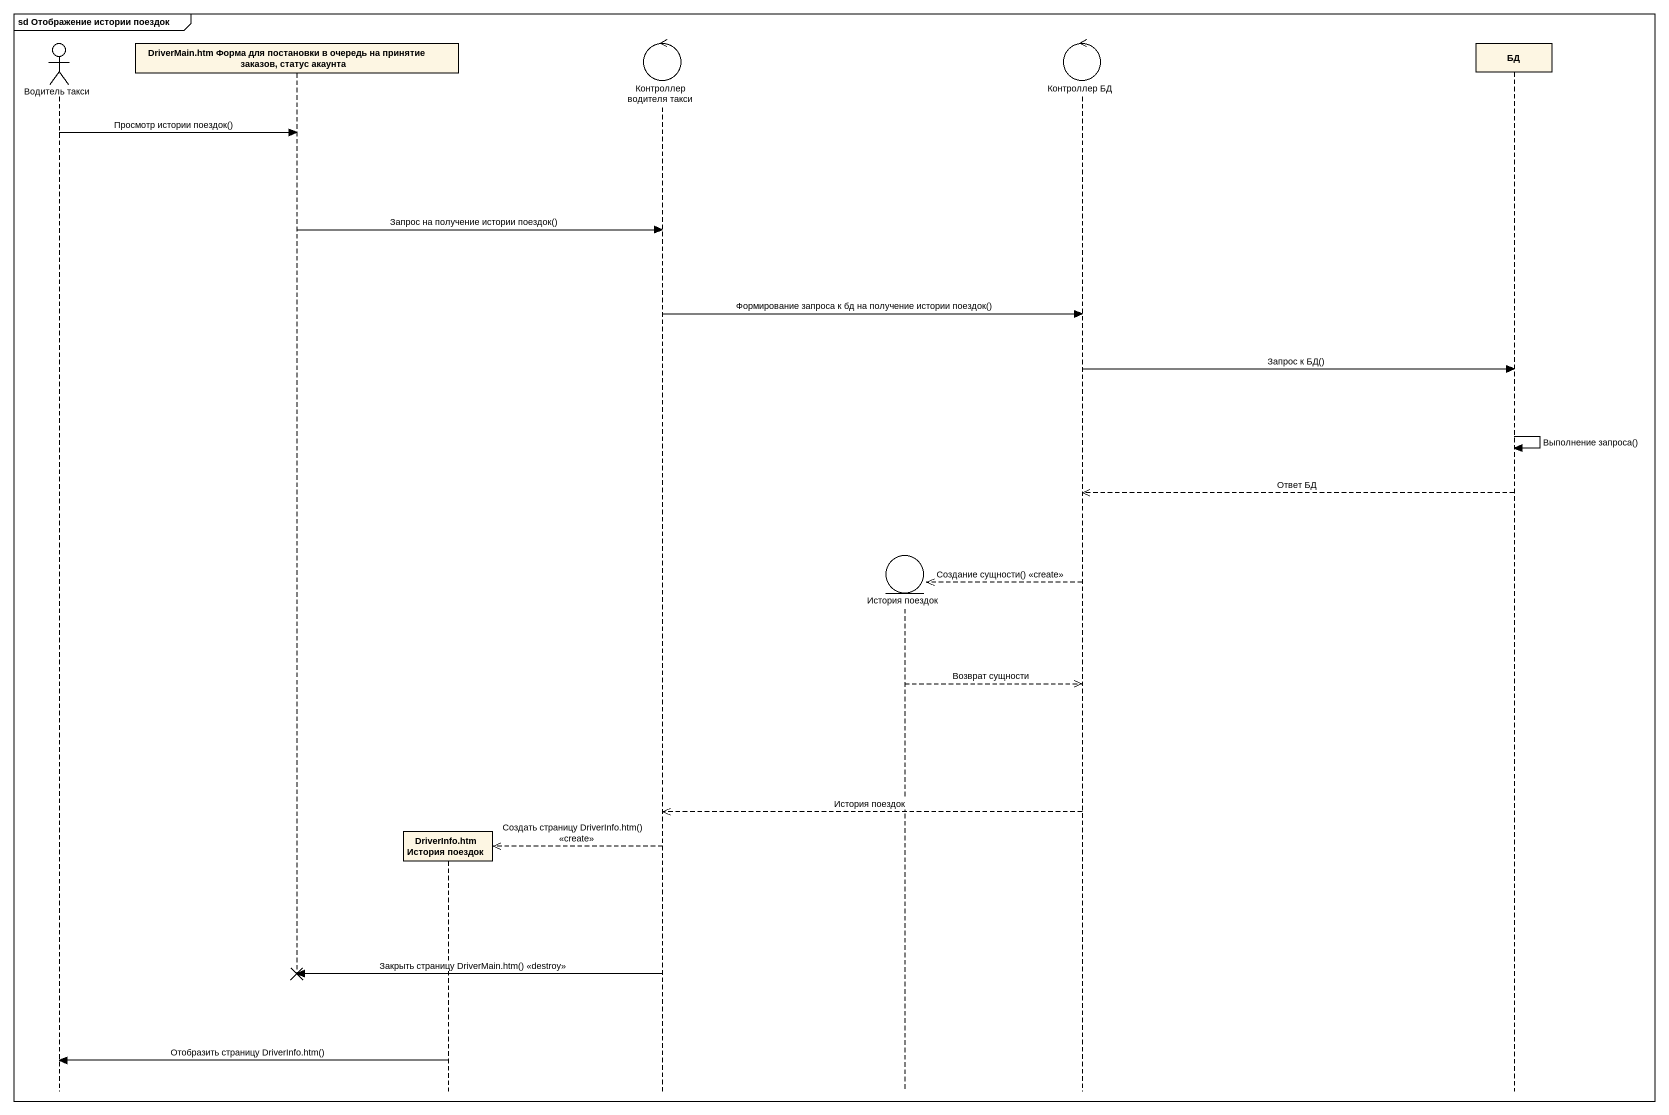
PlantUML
@startuml
mainframe sd Отображение истории поездок
hide footbox
actor "Водитель такси" as Водитель_такси
participant "DriverMain.htm Форма для постановки в очередь на принятие заказов, статус акаунта" as DriverMain_htm_Форма_для
participant "DriverInfo.htm История поездок" as DriverInfo_htm_История
control "Контроллер водителя такси" as Контроллер_водителя_такси
entity "История поездок" as История_поездок
control "Контроллер БД" as Контроллер_БД
participant БД

Водитель_такси -> DriverMain_htm_Форма_для : Просмотр истории поездок()
DriverMain_htm_Форма_для -> Контроллер_водителя_такси : Запрос на получение истории поездок()
Контроллер_водителя_такси -> Контроллер_БД : Формирование запроса к бд на получение истории поездок()
Контроллер_БД -> БД : Запрос к БД()
БД -> БД : Выполнение запроса()
БД -->> Контроллер_БД : Ответ БД
Контроллер_БД -->> История_поездок ** : Создание сущности() <<create>>
История_поездок -->> Контроллер_БД : Возврат сущности
Контроллер_БД -->> Контроллер_водителя_такси : История поездок
Контроллер_водителя_такси -->> DriverInfo_htm_История ** : Создать страницу DriverInfo.htm() <<create>>
Контроллер_водителя_такси -> DriverMain_htm_Форма_для !! : Закрыть страницу DriverMain.htm() <<destroy>>
DriverInfo_htm_История -> Водитель_такси : Отобразить страницу DriverInfo.htm()
@enduml
